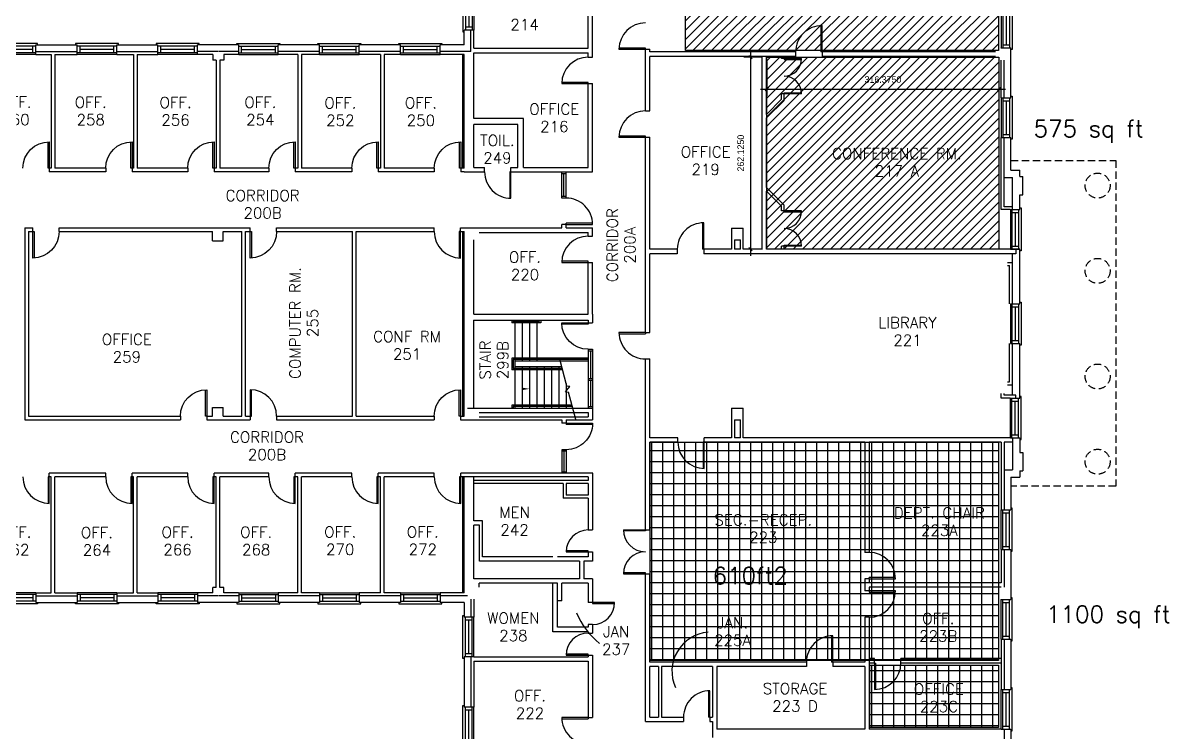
# Model space of a CAD drawing. Extents: x 481 to 2868, y 95 to 2621.
# Drawn here: x 1288 to 2850, y 801 to 1768 of the extents above; entities that cross this region are included whole.
import ezdxf
from ezdxf.enums import TextEntityAlignment as Align

# ---------------------------------------------------------------- set-up
doc = ezdxf.new("R2010")
doc.units = 0
doc.header["$LTSCALE"] = 40
doc.header["$MEASUREMENT"] = 0
doc.linetypes.add('HIDDEN', pattern=[0.375, 0.25, -0.125])
doc.layers.get('0').update_dxf_attribs({"linetype": 'CONTINUOUS'})
doc.layers.get('DEFPOINTS').update_dxf_attribs({"linetype": 'CONTINUOUS'})
for name, color, linetype in [('A-AREA-IDEN', 3, 'CONTINUOUS'), ('A-CONC', 2, 'HIDDEN'), ('A-DOOR', 7, 'CONTINUOUS'), ('A-FLOR-STRS', 7, 'CONTINUOUS'), ('A-GLAZ', 2, 'CONTINUOUS'), ('A-STRS-RAIL', 7, 'CONTINUOUS'), ('A-WALL', 2, 'CONTINUOUS'), ('SPACE', 7, 'CONTINUOUS')]:
    doc.layers.add(name, color=color, linetype=linetype)
doc.styles.add('SIMPLEX', font='simplex', dxfattribs={"height": 23})
doc.dimstyles.get("Standard").update_dxf_attribs({"dimtxt": 0.18, "dimasz": 0.18, "dimexe": 0.18, "dimexo": 0.0625, "dimgap": 0.09, "dimtad": 0, "dimtih": 1, "dimtoh": 1, "dimdec": 4, "dimzin": 0, "dimtxsty": 'STANDARD', "dimcen": 0.09, "dimazin": 3, "dimtfac": 1, "dimtdec": 4, "dimtofl": 0, "dimtmove": 0, "dimatfit": 3, "dimtolj": 1, "dimtzin": 0})

# ---------------------------------------------------------------- blocks, each defined once
blk = doc.blocks.new('Q')
at = {"layer": 'A-STRS-RAIL', "style": 'SIMPLEX'}
for tag, p in [('ROOM', (2, 4)), ('NUMBER', (2, -15.1))]:
    blk.add_attdef(tag, text='', height=12, dxfattribs=at).set_placement(p, align=Align.CENTER)
blk = doc.blocks.new('WDO')
at = {"layer": 'A-GLAZ'}
for p, q in [((2681.4, 408.1), (2681.4, 462.1)), ((2683.6, 408.1), (2683.6, 462.1)), ((2683.6, 458.1), (2692.6, 458.1)), ((2688.1, 412.1), (2688.1, 458.1)), ((2692.6, 408.1), (2692.6, 462.1)), ((2696.3, 464.4), (2694.4, 464.4)), ((2696.3, 405.8), (2696.3, 464.4)), ((2683.6, 412.1), (2692.6, 412.1)), ((2694.4, 405.8), (2696.3, 405.8))]:
    blk.add_line(p, q, dxfattribs=at)
at = {"layer": 'A-WALL'}
for p, q in [((2681.4, 462.1), (2694.4, 462.1)), ((2681.4, 408.1), (2694.4, 408.1))]:
    blk.add_line(p, q, dxfattribs=at)
blk = doc.blocks.new('AD03A', base_point=(6.133, 5.024))
for p, q in [((6.133, 6.024), (6.133, 5.024)), ((6.182, 5.024), (6.182, 6.022)), ((6.133, 5.024), (6.182, 5.024))]:
    blk.add_line(p, q)
blk.add_arc((6.133, 5.024), 1, 0, 90)
blk = doc.blocks.new('AD05A', base_point=(203.035, 424.492))
for p, q in [((203.035, 424.492), (203.084, 424.492)), ((203.035, 424.492), (203.035, 423.492)), ((203.084, 423.493), (203.084, 424.492))]:
    blk.add_line(p, q)
blk.add_arc((203.035, 424.492), 1, 270, 0)
blk = doc.blocks.new('AD04A', base_point=(489.664, 570.31))
for p, q in [((488.664, 571.31), (488.664, 570.31)), ((488.713, 570.31), (488.713, 571.309)), ((490.616, 570.31), (490.616, 571.309)), ((490.664, 571.31), (490.664, 570.31)), ((488.664, 570.31), (488.713, 570.31)), ((490.664, 570.31), (490.616, 570.31))]:
    blk.add_line(p, q)
for centre, start, end in [((488.664, 570.31), 0, 90), ((490.664, 570.31), 90, 180)]:
    blk.add_arc(centre, 1, start, end)
blk = doc.blocks.new('AD081', base_point=(976.415, 314.205))
for p, q in [((976.353, 314.849), (976.314, 314.205)), ((976.353, 314.849), (976.477, 313.561)), ((975.415, 314.205), (976.314, 314.205)), ((976.477, 313.561), (976.516, 314.205)), ((976.516, 314.205), (977.415, 314.205))]:
    blk.add_line(p, q)
blk = doc.blocks.new('*D19')
at = {"color": 0, "linetype": 'BYBLOCK'}
for p, q in [((2302.1, 1715.6), (2302.1, 1668.7)), ((2618.4, 1714.4), (2618.4, 1668.7)), ((2293.1, 1677.7), (2627.4, 1677.7)), ((2299.8, 1675.4), (2304.3, 1679.9)), ((2616.2, 1675.4), (2620.7, 1679.9))]:
    blk.add_line(p, q, dxfattribs=at)
at = {"layer": 'DEFPOINTS', "color": 0, "linetype": 'BYBLOCK'}
for p in [(2302.1, 1721.6), (2618.4, 1720.4), (2618.4, 1677.7)]:
    blk.add_point(p, dxfattribs=at)
at = {"color": 0, "linetype": 'BYBLOCK', "insert": (2460.3, 1690.8), "char_height": 9, "attachment_point": 5}
blk.add_mtext('\\A1;316.3750', dxfattribs=at)
blk = doc.blocks.new('*D20')
at = {"color": 0, "linetype": 'BYBLOCK'}
for p, q in [((2296.1, 1721.6), (2270.5, 1721.6)), ((2281.8, 1719.3), (2277.3, 1723.8)), ((2279.5, 1730.6), (2279.5, 1450.5)), ((2296.1, 1459.5), (2270.5, 1459.5)), ((2281.8, 1457.2), (2277.3, 1461.7))]:
    blk.add_line(p, q, dxfattribs=at)
at = {"layer": 'DEFPOINTS', "color": 0, "linetype": 'BYBLOCK'}
for p in [(2302.1, 1721.6), (2279.5, 1459.5), (2302.1, 1459.5)]:
    blk.add_point(p, dxfattribs=at)
at = {"color": 0, "linetype": 'BYBLOCK', "insert": (2266.4, 1590.5), "char_height": 9, "attachment_point": 5, "rotation": 90}
blk.add_mtext('\\A1;262.1250', dxfattribs=at)

msp = doc.modelspace()

# ---------------------------------------------------------------- hatches: boundary and pattern name
at = {"layer": 'SPACE'}
h = msp.add_hatch(dxfattribs=at)
h.set_pattern_fill('ANSI31', color=256, scale=72, style=0)
h.paths.add_polyline_path([(2403.50514, 2206.45313), (2192.38682, 2206.45313), (2192.38682, 2051.34918), (2403.50514, 2051.34918)])
h.paths.add_polyline_path([(2619.28049, 2204.90209), (2412.81918, 2204.90209), (2412.81918, 1975.34825), (2619.28049, 1975.34825)])
h.paths.add_polyline_path([(2617.72815, 1966.04201), (2190.83448, 1966.04201), (2190.83448, 1730.28401), (2617.72815, 1730.28401)])
h = msp.add_hatch(dxfattribs=at)
h.set_pattern_fill('ANSI31', color=256, scale=72, style=0)
h.paths.add_polyline_path([(2302.05892, 1721.57), (2618.44141, 1721.57), (2618.44141, 1459.45138), (2302.05892, 1459.45138)])
h = msp.add_hatch(dxfattribs=at)
h.set_pattern_fill('NET', color=256, scale=120, style=0)
h.paths.add_polyline_path([(2617.72815, 1196.42723), (2142.71192, 1196.42723), (2142.71192, 898.62766), (2617.72815, 898.62766)])
h.paths.add_polyline_path([(2617.72815, 892.4235), (2442.31366, 892.4235), (2442.31366, 807.11633), (2617.72815, 807.11633)])

# ---------------------------------------------------------------- linework, layer by layer
at = {"layer": 'A-AREA-IDEN'}
for centre, radius, start, end in [((2140.10908, 1005.0794), 106.1685, 202.97623871, 231.51689732), ((2226.13159, 883.81134), 53.56777, 94.70771113, 204.11249898)]:
    msp.add_arc(centre, radius, start, end, dxfattribs=at)
at = {"layer": 'A-CONC', "linetype": 'HIDDEN'}
for p, q in [((2634.39123, 1580.54654), (2777.89123, 1580.54654)), ((2777.89123, 1580.54654), (2777.89123, 1136.27358)), ((2777.89123, 1136.27358), (2634.39123, 1136.27358))]:
    msp.add_line(p, q, dxfattribs=at)
for centre in [(2752.89123, 1546.21574), (2752.89123, 1429.96574), (2752.89123, 1285.96574), (2752.89123, 1169.71574)]:
    msp.add_circle(centre, 17, dxfattribs=at)
at = {"layer": 'A-DOOR', "color": 7}
for p, q in [((2022.39123, 1529.32512), (2022.39123, 1564.96574)), ((2028.39123, 1529.32512), (2028.39123, 1564.96574)), ((2022.39123, 1186.10635), (2022.39123, 1153.96574)), ((2028.39123, 1186.10635), (2028.39123, 1153.96574))]:
    msp.add_line(p, q, dxfattribs=at)
at = {"layer": 'A-DOOR'}
for p, q in [((2022.39123, 1562.96574), (2028.39123, 1562.96574)), ((2025.39123, 1531.32512), (2025.39123, 1562.96574)), ((2028.39123, 1531.32512), (2022.39123, 1531.32512)), ((2028.39123, 1529.32512), (2022.39123, 1529.32512)), ((2058.39123, 1323.15014), (2058.39123, 1242.96574)), ((2058.39123, 1323.15014), (2064.39123, 1323.15014)), ((2058.39123, 1321.15014), (2064.39123, 1321.15014)), ((2061.39123, 1321.15014), (2061.39123, 1283.05794)), ((2064.39123, 1323.15014), (2064.39123, 1242.96574)), ((2058.39123, 1283.05794), (2064.39123, 1283.05794)), ((2058.39123, 1281.05794), (2064.39123, 1281.05794)), ((2061.39123, 1281.05794), (2061.39123, 1244.94913)), ((2058.39123, 1244.94913), (2064.39123, 1244.94913)), ((2028.39123, 1186.10635), (2022.39123, 1186.10635)), ((2028.39123, 1184.10635), (2022.39123, 1184.10635)), ((2025.39123, 1184.10635), (2025.39123, 1155.96574)), ((2022.39123, 1155.96574), (2028.39123, 1155.96574))]:
    msp.add_line(p, q, dxfattribs=at)
at = {"layer": 'A-FLOR-STRS'}
for p, q in [((1958.21681, 1362.96574), (1958.21681, 1242.96574)), ((1968.21681, 1362.96574), (1968.21681, 1306.96574)), ((1978.21681, 1362.96574), (1978.21681, 1306.96574)), ((1988.21681, 1362.96574), (1988.21681, 1306.96574)), ((1968.21681, 1298.96574), (1968.21681, 1242.96574)), ((1978.21681, 1298.96574), (1978.21681, 1242.96574)), ((1988.21681, 1298.96574), (1988.21681, 1242.96574)), ((1998.21681, 1298.96574), (1998.21681, 1242.96574)), ((2008.21681, 1298.96574), (2008.21681, 1242.96574)), ((2018.21681, 1298.96574), (2018.21681, 1242.96574)), ((2028.21681, 1276.3836), (2028.21681, 1242.96574))]:
    msp.add_line(p, q, dxfattribs=at)
msp.add_solid([(1969.2809, 1270.58965), (1969.2809, 1267.58965), (1978.2809, 1269.08965)], dxfattribs=at)
at = {"layer": 'A-STRS-RAIL'}
for p, q in [((1954.21681, 1362.96574), (1954.21681, 1359.09649)), ((1956.21681, 1362.96574), (1956.21681, 1361.09649)), ((1991.72423, 1361.09649), (1956.21681, 1361.09649)), ((1991.72423, 1362.96574), (1991.72423, 1361.09649)), ((1993.72423, 1362.96574), (1993.72423, 1359.09649)), ((1993.72423, 1359.09649), (1954.21681, 1359.09649)), ((2058.39123, 1310.96574), (1954.21681, 1310.96574)), ((1954.21681, 1310.96574), (1954.21681, 1294.96574)), ((2058.39123, 1308.96574), (1956.21681, 1308.96574)), ((1956.21681, 1308.96574), (1956.21681, 1296.96574)), ((2022.70948, 1296.96574), (1956.21681, 1296.96574)), ((2058.39123, 1306.96574), (1958.21681, 1306.96574)), ((2022.17432, 1298.96574), (1958.21681, 1298.96574)), ((2023.24463, 1294.96574), (1954.21681, 1294.96574)), ((2036.12338, 1246.83498), (1954.21681, 1246.83498)), ((1954.21681, 1246.83498), (1954.21681, 1242.96574)), ((2036.65853, 1244.83498), (1956.21681, 1244.83498)), ((1956.21681, 1244.83498), (1956.21681, 1242.96574))]:
    msp.add_line(p, q, dxfattribs=at)
at = {"layer": 'A-WALL'}
for p, q in [((2058.39123, 1733.46574), (2058.39123, 1802.57458)), ((2064.39123, 1721.27306), (2064.39123, 1802.57458)), ((1889.39123, 1737.96574), (1889.39123, 1758.38574)), ((1898.39123, 1728.96574), (1898.39123, 1758.38574)), ((1902.39123, 1733.46574), (1902.39123, 1758.38574)), ((1305.39123, 1737.96574), (1361.64123, 1737.96574)), ((1415.64123, 1737.96574), (1471.89123, 1737.96574)), ((1581.89123, 1737.96574), (1525.64123, 1737.96574)), ((1692.14123, 1737.96574), (1635.89123, 1737.96574)), ((1802.39123, 1737.96574), (1746.14123, 1737.96574)), ((1889.39123, 1737.96574), (1856.39123, 1737.96574)), ((1305.39123, 1728.96574), (1361.64123, 1728.96574)), ((1305.39123, 1724.96574), (1326.12543, 1724.96574)), ((1326.12543, 1724.96574), (1326.12543, 1569.96574)), ((1331.12543, 1724.96574), (1331.12543, 1569.96574)), ((1331.12543, 1724.96574), (1361.64123, 1724.96574)), ((1415.64123, 1728.96574), (1471.89123, 1728.96574)), ((1415.71704, 1724.96574), (1438.62543, 1724.96574)), ((1438.62543, 1724.96574), (1438.62543, 1569.96574)), ((1443.62543, 1724.96574), (1443.62543, 1569.96574)), ((1443.62543, 1724.96574), (1471.89123, 1724.96574)), ((1553.39123, 1728.96574), (1525.64123, 1728.96574)), ((1546.56203, 1724.96574), (1525.64123, 1724.96574)), ((1546.56203, 1724.96574), (1546.56203, 1717.32305)), ((1581.89123, 1728.96574), (1554.39123, 1728.96574)), ((1581.89123, 1724.96574), (1561.68252, 1724.96574)), ((1561.68252, 1724.96574), (1561.68252, 1717.32305)), ((1692.14123, 1728.96574), (1635.89123, 1728.96574)), ((1662.64123, 1724.96574), (1635.89123, 1724.96574)), ((1662.64123, 1724.96574), (1662.64123, 1569.96574)), ((1667.64123, 1724.96574), (1667.64123, 1569.96574)), ((1692.14123, 1724.96574), (1667.64123, 1724.96574)), ((1802.39123, 1728.96574), (1746.14123, 1728.96574)), ((1775.39123, 1724.96574), (1746.71072, 1724.96574)), ((1775.39123, 1724.96574), (1775.39123, 1569.96574)), ((1780.39123, 1724.96574), (1780.39123, 1569.96574)), ((1802.39123, 1724.96574), (1780.39123, 1724.96574)), ((1898.39123, 1728.96574), (1856.39123, 1728.96574)), ((1889.39123, 1724.96574), (1856.39123, 1724.96574)), ((1887.39123, 1569.96574), (1887.39123, 1724.96574)), ((1889.39123, 1569.96574), (1889.39123, 1724.96574)), ((1902.39123, 1733.46574), (2058.39123, 1733.46574)), ((1902.39123, 1727.46574), (2058.39123, 1727.46574)), ((1902.39123, 1637.6948), (1902.39123, 1727.46574)), ((2058.39123, 1721.27306), (2058.39123, 1727.46574)), ((2058.39123, 1721.27306), (2064.39123, 1721.27306)), ((2136.39123, 1648.07518), (2136.39123, 1732.07518)), ((2136.39123, 1732.07518), (2142.39123, 1732.07518)), ((2142.39123, 1728.46574), (2142.39123, 1732.07518)), ((2341.22269, 1728.46574), (2142.39123, 1728.46574)), ((2142.39123, 1648.07518), (2142.39123, 1722.46574)), ((2341.22269, 1722.46574), (2142.39123, 1722.46574)), ((2295.39123, 1459.46574), (2295.39123, 1722.46574)), ((2301.39123, 1643.41549), (2301.39123, 1722.46574)), ((2321.89123, 1722.46574), (2301.39123, 1722.46574)), ((2321.89123, 1719.38233), (2321.89123, 1722.46574)), ((2325.39123, 1719.38233), (2321.89123, 1719.38233)), ((2341.22269, 1722.46574), (2325.39123, 1722.46574)), ((2325.39123, 1719.38233), (2325.39123, 1722.46574)), ((2341.22269, 1728.46574), (2341.22269, 1722.46574)), ((2613.89123, 1728.46574), (2377.22269, 1728.46574)), ((2377.22269, 1728.46574), (2377.22269, 1722.46574)), ((2613.89123, 1722.46574), (2377.22269, 1722.46574)), ((2621.39123, 1733.46574), (2621.39123, 1734.21574)), ((2625.39123, 1733.46574), (2625.39123, 1734.21574)), ((2634.39123, 1665.71574), (2634.39123, 1734.21574)), ((1551.37543, 1717.32305), (1546.56203, 1717.32305)), ((1551.37543, 1717.32305), (1551.37543, 1569.96574)), ((1556.37543, 1717.32305), (1556.37543, 1569.96574)), ((1561.68252, 1717.32305), (1556.37543, 1717.32305)), ((2621.39123, 1665.71574), (2621.39123, 1717.46574)), ((2625.39123, 1665.71574), (2625.39123, 1717.46574)), ((2058.39123, 1570.96574), (2058.39123, 1685.27306)), ((2058.39123, 1685.27306), (2064.39123, 1685.27306)), ((2064.39123, 1564.96574), (2064.39123, 1685.27306)), ((2321.89123, 1663.91549), (2301.39123, 1643.41549)), ((2325.39123, 1662.46574), (2301.39123, 1638.46574)), ((2325.39123, 1671.38233), (2321.89123, 1671.38233)), ((2321.89123, 1663.91549), (2321.89123, 1671.38233)), ((2325.39123, 1662.46574), (2325.39123, 1671.38233)), ((2136.39123, 1648.07518), (2142.39123, 1648.07518)), ((1970.39123, 1637.6948), (1902.39123, 1637.6948)), ((1962.39123, 1629.6948), (1902.39123, 1629.6948)), ((1902.39123, 1570.96574), (1902.39123, 1629.6948)), ((1962.39123, 1570.96574), (1962.39123, 1629.6948)), ((1970.39123, 1570.96574), (1970.39123, 1637.6948)), ((2301.39123, 1543.46574), (2301.39123, 1638.46574)), ((2136.39123, 1345.84074), (2136.39123, 1612.07518)), ((2136.39123, 1612.07518), (2142.39123, 1612.07518)), ((2142.39123, 1459.46574), (2142.39123, 1612.07518)), ((2621.39123, 1513.46574), (2621.39123, 1611.71574)), ((2625.39123, 1517.46574), (2625.39123, 1611.71574)), ((2634.39123, 1567.21574), (2634.39123, 1611.71574)), ((1326.12543, 1569.96574), (1323.78136, 1569.96574)), ((1323.78136, 1569.96574), (1323.78136, 1564.96574)), ((1400.5878, 1564.96574), (1323.78136, 1564.96574)), ((1400.5878, 1569.96574), (1331.12543, 1569.96574)), ((1400.5878, 1569.96574), (1400.5878, 1564.96574)), ((1438.62543, 1569.96574), (1436.5878, 1569.96574)), ((1436.5878, 1569.96574), (1436.5878, 1564.96574)), ((1512.40689, 1564.96574), (1436.5878, 1564.96574)), ((1512.40689, 1569.96574), (1443.62543, 1569.96574)), ((1512.40689, 1569.96574), (1512.40689, 1564.96574)), ((1551.37543, 1569.96574), (1548.40689, 1569.96574)), ((1548.40689, 1569.96574), (1548.40689, 1564.96574)), ((1622.99176, 1564.96574), (1548.40689, 1564.96574)), ((1622.99176, 1569.96574), (1556.37543, 1569.96574)), ((1622.99176, 1569.96574), (1622.99176, 1564.96574)), ((1662.64123, 1569.96574), (1658.99176, 1569.96574)), ((1658.99176, 1569.96574), (1658.99176, 1564.96574)), ((1736.16847, 1564.96574), (1658.99176, 1564.96574)), ((1736.16847, 1569.96574), (1667.64123, 1569.96574)), ((1736.16847, 1569.96574), (1736.16847, 1564.96574)), ((1775.39123, 1569.96574), (1772.16847, 1569.96574)), ((1772.16847, 1569.96574), (1772.16847, 1564.96574)), ((1848.60465, 1564.96574), (1772.16847, 1564.96574)), ((1848.60465, 1569.96574), (1780.39123, 1569.96574)), ((1848.60465, 1569.96574), (1848.60465, 1564.96574)), ((1889.39123, 1569.96574), (1884.60465, 1569.96574)), ((1884.60465, 1569.96574), (1884.60465, 1564.96574)), ((1889.39123, 1564.96574), (1884.60465, 1564.96574)), ((1889.39123, 1564.96574), (1917.13554, 1564.96574)), ((1902.39123, 1570.96574), (1917.13554, 1570.96574)), ((1917.13554, 1564.96574), (1917.13554, 1570.96574)), ((1953.13554, 1564.96574), (1953.13554, 1570.96574)), ((1953.13554, 1570.96574), (1962.39123, 1570.96574)), ((1953.13554, 1564.96574), (2064.39123, 1564.96574)), ((1970.39123, 1570.96574), (2058.39123, 1570.96574)), ((2634.39123, 1567.21574), (2646.89123, 1567.21574)), ((2646.89123, 1558.71574), (2646.89123, 1567.21574)), ((2625.39123, 1557.21574), (2636.89123, 1557.21574)), ((2636.89123, 1513.46574), (2636.89123, 1557.21574)), ((2646.89123, 1558.71574), (2650.89123, 1558.71574)), ((2650.89123, 1533.71574), (2650.89123, 1558.71574)), ((2325.39123, 1519.46574), (2301.39123, 1543.46574)), ((2321.89123, 1518.01599), (2301.39123, 1538.51599)), ((2301.39123, 1459.46574), (2301.39123, 1538.51599)), ((2646.89123, 1513.46574), (2646.89123, 1533.71574)), ((2646.89123, 1533.71574), (2650.89123, 1533.71574)), ((2321.89123, 1511.6637), (2321.89123, 1518.01599)), ((2325.39123, 1511.6637), (2325.39123, 1519.46574)), ((2636.89123, 1517.46574), (2625.39123, 1517.46574)), ((2325.39123, 1511.6637), (2321.89123, 1511.6637)), ((2633.89123, 1513.46574), (2621.39123, 1513.46574)), ((1290.39123, 1488.46574), (1290.39123, 1226.96574)), ((1290.39123, 1488.46574), (1301.19539, 1488.46574)), ((1301.19539, 1483.46574), (1301.19539, 1488.46574)), ((1337.19539, 1488.46574), (1597.52829, 1488.46574)), ((1337.19539, 1483.46574), (1337.19539, 1488.46574)), ((1597.52829, 1483.46574), (1597.52829, 1488.46574)), ((1633.52829, 1488.46574), (1848.48123, 1488.46574)), ((1633.52829, 1483.46574), (1633.52829, 1488.46574)), ((1848.48123, 1483.46574), (1848.48123, 1488.46574)), ((1884.48123, 1488.46574), (2022.39123, 1488.46574)), ((1884.48123, 1483.46574), (1884.48123, 1488.46574)), ((2028.39123, 1493.32512), (2022.39123, 1493.32512)), ((2022.39123, 1488.46574), (2022.39123, 1493.32512)), ((2028.39123, 1488.46574), (2028.39123, 1493.32512)), ((2028.39123, 1488.46574), (2064.39123, 1488.46574)), ((2064.39123, 1477.32838), (2064.39123, 1488.46574)), ((2253.89123, 1488.05166), (2253.89123, 1459.46574)), ((2253.89123, 1488.05166), (2269.89123, 1488.05166)), ((2269.89123, 1459.46574), (2269.89123, 1488.05166)), ((1295.39123, 1483.46574), (1295.39123, 1231.96574)), ((1295.39123, 1483.46574), (1301.19539, 1483.46574)), ((1337.19539, 1483.46574), (1546.15295, 1483.46574)), ((1546.15295, 1471.02467), (1546.15295, 1483.46574)), ((1546.15295, 1471.02467), (1560.71658, 1471.02467)), ((1560.71658, 1471.02467), (1560.71658, 1483.46574)), ((1560.71658, 1483.46574), (1586.14123, 1483.46574)), ((1586.14123, 1231.96574), (1586.14123, 1483.46574)), ((1591.14123, 1231.96574), (1591.14123, 1483.46574)), ((1591.14123, 1483.46574), (1597.52829, 1483.46574)), ((1633.52829, 1483.46574), (1737.14123, 1483.46574)), ((1737.14123, 1231.96574), (1737.14123, 1483.46574)), ((1742.14123, 1231.96574), (1742.14123, 1483.46574)), ((1742.14123, 1483.46574), (1848.48123, 1483.46574)), ((1884.48123, 1483.46574), (1889.39123, 1483.46574)), ((1887.39123, 1231.96574), (1887.39123, 1483.46574)), ((1889.39123, 1231.96574), (1889.39123, 1483.46574)), ((1902.39123, 1370.96574), (1902.39123, 1472.46574)), ((1909.89123, 1482.46574), (2058.39123, 1482.46574)), ((2058.39123, 1477.32838), (2058.39123, 1482.46574)), ((2058.39123, 1477.32838), (2064.39123, 1477.32838)), ((2257.89123, 1472.46574), (2257.89123, 1459.46574)), ((2257.89123, 1472.46574), (2265.89123, 1472.46574)), ((2265.89123, 1459.46574), (2265.89123, 1472.46574)), ((2179.89569, 1459.46574), (2142.39123, 1459.46574)), ((2142.39123, 1345.84074), (2142.39123, 1453.21574)), ((2179.89569, 1453.21574), (2142.39123, 1453.21574)), ((2179.89569, 1459.46574), (2179.89569, 1453.21574)), ((2253.89123, 1459.46574), (2215.89569, 1459.46574)), ((2215.89569, 1459.46574), (2215.89569, 1453.21574)), ((2641.29647, 1453.21574), (2215.89569, 1453.21574)), ((2265.89123, 1459.46574), (2257.89123, 1459.46574)), ((2295.39123, 1459.46574), (2269.89123, 1459.46574)), ((2321.89123, 1459.46574), (2301.39123, 1459.46574)), ((2325.39123, 1463.6637), (2321.89123, 1463.6637)), ((2321.89123, 1459.46574), (2321.89123, 1463.6637)), ((2325.39123, 1459.46574), (2325.39123, 1463.6637)), ((2646.89123, 1459.46574), (2325.39123, 1459.46574)), ((2636.89123, 1384.96574), (2636.89123, 1453.21574)), ((2641.29647, 1459.46574), (2641.29647, 1453.21574)), ((2646.89123, 1384.96574), (2646.89123, 1459.46574)), ((2058.39123, 1370.96574), (2058.39123, 1441.32838)), ((2058.39123, 1441.32838), (2064.39123, 1441.32838)), ((2064.39123, 1370.96574), (2064.39123, 1441.32838)), ((2630.14123, 1441.21574), (2636.89123, 1441.21574)), ((2630.14123, 1437.21574), (2632.89123, 1437.21574)), ((2632.89123, 1384.96574), (2632.89123, 1437.21574)), ((1901.89123, 1362.96574), (2058.39123, 1362.96574)), ((1902.39123, 1370.96574), (2058.39123, 1370.96574)), ((1902.39123, 1242.96574), (1902.39123, 1362.96574)), ((2058.39123, 1362.96574), (2058.39123, 1359.15014)), ((2064.39123, 1370.96574), (2064.39123, 1359.15014)), ((2058.39123, 1359.15014), (2064.39123, 1359.15014)), ((2136.39123, 1345.84074), (2142.39123, 1345.84074)), ((2632.89123, 1278.71574), (2632.89123, 1330.96574)), ((2636.89123, 1260.46574), (2636.89123, 1330.96574)), ((2646.89123, 1256.46574), (2646.89123, 1330.96574)), ((2136.39123, 1076.92768), (2136.39123, 1309.84074)), ((2136.39123, 1309.84074), (2142.39123, 1309.84074)), ((2142.39123, 1202.46574), (2142.39123, 1309.84074)), ((2630.14123, 1278.71574), (2632.89123, 1278.71574)), ((2630.14123, 1274.71574), (2636.89123, 1274.71574)), ((2621.39123, 1256.46574), (2621.39123, 1262.71574)), ((2633.89123, 1256.46574), (2621.39123, 1256.46574)), ((2625.39123, 1260.46574), (2625.39123, 1262.71574)), ((2641.29647, 1260.46574), (2625.39123, 1260.46574)), ((2641.29647, 1256.46574), (2641.29647, 1260.46574)), ((1546.15295, 1243.81438), (1560.71658, 1243.81438)), ((1546.15295, 1231.96574), (1546.15295, 1243.81438)), ((1560.71658, 1231.96574), (1560.71658, 1243.81438)), ((1893.89123, 1242.96574), (2064.39123, 1242.96574)), ((1909.89123, 1236.96574), (2058.39123, 1236.96574)), ((2058.39123, 1236.96574), (2058.39123, 1230.96574)), ((2064.39123, 1242.96574), (2064.39123, 1226.96574)), ((2253.89123, 1242.55166), (2253.89123, 1202.46574)), ((2253.89123, 1242.55166), (2269.89123, 1242.55166)), ((2269.89123, 1202.46574), (2269.89123, 1242.55166)), ((1290.39123, 1226.96574), (1502.53324, 1226.96574)), ((1295.39123, 1231.96574), (1502.53324, 1231.96574)), ((1502.53324, 1231.96574), (1502.53324, 1226.96574)), ((1538.53324, 1231.96574), (1546.15295, 1231.96574)), ((1538.53324, 1231.96574), (1538.53324, 1226.96574)), ((1538.53324, 1226.96574), (1597.52829, 1226.96574)), ((1560.71658, 1231.96574), (1586.14123, 1231.96574)), ((1591.14123, 1231.96574), (1597.52829, 1231.96574)), ((1597.52829, 1231.96574), (1597.52829, 1226.96574)), ((1633.52829, 1231.96574), (1737.14123, 1231.96574)), ((1633.52829, 1231.96574), (1633.52829, 1226.96574)), ((1633.52829, 1226.96574), (1848.48123, 1226.96574)), ((1742.14123, 1231.96574), (1848.48123, 1231.96574)), ((1848.48123, 1231.96574), (1848.48123, 1226.96574)), ((1884.48123, 1231.96574), (1889.39123, 1231.96574)), ((1884.48123, 1231.96574), (1884.48123, 1226.96574)), ((1884.48123, 1226.96574), (2022.39123, 1226.96574)), ((1909.89123, 1230.96574), (2058.39123, 1230.96574)), ((2022.39123, 1226.96574), (2022.39123, 1222.10635)), ((2028.39123, 1222.10635), (2022.39123, 1222.10635)), ((2028.39123, 1226.96574), (2064.39123, 1226.96574)), ((2028.39123, 1226.96574), (2028.39123, 1222.10635)), ((2257.89123, 1226.96574), (2257.89123, 1202.46574)), ((2257.89123, 1226.96574), (2265.89123, 1226.96574)), ((2265.89123, 1202.46574), (2265.89123, 1226.96574)), ((2180.72954, 1202.46574), (2142.39123, 1202.46574)), ((2142.39123, 1076.92768), (2142.39123, 1196.46574)), ((2180.72954, 1196.46574), (2142.39123, 1196.46574)), ((2180.72954, 1196.46574), (2180.72954, 1202.46574)), ((2253.89123, 1202.46574), (2216.72954, 1202.46574)), ((2216.72954, 1196.46574), (2216.72954, 1202.46574)), ((2435.39123, 1196.46574), (2216.72954, 1196.46574)), ((2265.89123, 1202.46574), (2257.89123, 1202.46574)), ((2633.89123, 1202.46574), (2269.89123, 1202.46574)), ((2435.39123, 1196.46574), (2435.39123, 1046.0488)), ((2441.39123, 1196.46574), (2441.39123, 1046.0488)), ((2621.39123, 1196.46574), (2441.39123, 1196.46574)), ((2621.39123, 1196.46574), (2621.39123, 1104.21574)), ((2625.39123, 1196.46574), (2625.39123, 1104.21574)), ((2636.89123, 1196.46574), (2625.39123, 1196.46574)), ((2636.89123, 1202.46574), (2636.89123, 1158.71574)), ((2646.89123, 1202.46574), (2646.89123, 1182.21574)), ((2646.89123, 1182.21574), (2650.89123, 1182.21574)), ((2650.89123, 1182.21574), (2650.89123, 1157.21574)), ((2625.39123, 1158.71574), (2636.89123, 1158.71574)), ((2646.89123, 1157.21574), (2646.89123, 1148.71574)), ((2646.89123, 1157.21574), (2650.89123, 1157.21574)), ((1400.5878, 1153.96574), (1323.78136, 1153.96574)), ((1323.78136, 1148.96574), (1323.78136, 1153.96574)), ((1326.12543, 1148.96574), (1323.78136, 1148.96574)), ((1326.12543, 990.96574), (1326.12543, 1148.96574)), ((1400.5878, 1148.96574), (1331.12543, 1148.96574)), ((1331.12543, 990.96574), (1331.12543, 1148.96574)), ((1400.5878, 1148.96574), (1400.5878, 1153.96574)), ((1512.40689, 1153.96574), (1436.5878, 1153.96574)), ((1436.5878, 1148.96574), (1436.5878, 1153.96574)), ((1438.62543, 1148.96574), (1436.5878, 1148.96574)), ((1438.62543, 990.96574), (1438.62543, 1148.96574)), ((1443.62543, 990.96574), (1443.62543, 1148.96574)), ((1512.40689, 1148.96574), (1443.62543, 1148.96574)), ((1512.40689, 1148.96574), (1512.40689, 1153.96574)), ((1622.99176, 1153.96574), (1548.40689, 1153.96574)), ((1548.40689, 1148.96574), (1548.40689, 1153.96574)), ((1551.37543, 1148.96574), (1548.40689, 1148.96574)), ((1551.37543, 998.10842), (1551.37543, 1148.96574)), ((1556.37543, 998.10842), (1556.37543, 1148.96574)), ((1622.99176, 1148.96574), (1556.37543, 1148.96574)), ((1622.99176, 1148.96574), (1622.99176, 1153.96574)), ((1736.16847, 1153.96574), (1658.99176, 1153.96574)), ((1658.99176, 1148.96574), (1658.99176, 1153.96574)), ((1662.64123, 1148.96574), (1658.99176, 1148.96574)), ((1662.64123, 990.96574), (1662.64123, 1148.96574)), ((1736.16847, 1148.96574), (1667.64123, 1148.96574)), ((1667.64123, 990.96574), (1667.64123, 1148.96574)), ((1736.16847, 1148.96574), (1736.16847, 1153.96574)), ((1848.60465, 1153.96574), (1772.16847, 1153.96574)), ((1772.16847, 1148.96574), (1772.16847, 1153.96574)), ((1775.39123, 1148.96574), (1772.16847, 1148.96574)), ((1775.39123, 990.96574), (1775.39123, 1148.96574)), ((1780.39123, 990.96574), (1780.39123, 1148.96574)), ((1848.60465, 1148.96574), (1780.39123, 1148.96574)), ((1848.60465, 1148.96574), (1848.60465, 1153.96574)), ((2064.52509, 1153.96574), (1884.60465, 1153.96574)), ((1884.60465, 1148.96574), (1884.60465, 1153.96574)), ((2058.39123, 1148.96574), (1884.60465, 1148.96574)), ((1887.39123, 990.96574), (1887.39123, 1148.96574)), ((1889.39123, 990.96574), (1889.39123, 1148.96574)), ((1902.39123, 1089.01659), (1902.39123, 1148.96574)), ((2058.39123, 1143.96574), (1902.39123, 1143.96574)), ((2058.39123, 1148.96574), (2058.39123, 1143.96574)), ((2064.39123, 1153.96574), (2064.39123, 1076.63147)), ((2634.39123, 1148.71574), (2646.89123, 1148.71574)), ((2634.39123, 1148.71574), (2634.39123, 1104.21574)), ((2024.39123, 1139.96574), (1902.39123, 1139.96574)), ((2024.39123, 1139.96574), (2024.39123, 1119.96574)), ((2028.39123, 1139.96574), (2028.39123, 1123.96574)), ((2058.39123, 1139.96574), (2028.39123, 1139.96574)), ((2058.39123, 1139.96574), (2058.39123, 1123.96574)), ((2058.39123, 1119.96574), (2024.39123, 1119.96574)), ((2058.39123, 1123.96574), (2028.39123, 1123.96574)), ((2058.39123, 1119.96574), (2058.39123, 1076.63147)), ((1914.39123, 1089.01659), (1902.39123, 1089.01659)), ((1902.39123, 1009.96574), (1902.39123, 1083.01659)), ((1910.39123, 1083.01659), (1902.39123, 1083.01659)), ((1910.39123, 1033.96574), (1910.39123, 1083.01659)), ((1914.39123, 1039.96574), (1914.39123, 1089.01659)), ((2058.39123, 1076.63147), (2064.39123, 1076.63147)), ((2136.39123, 1076.92768), (2142.39123, 1076.92768)), ((2621.39123, 1050.21574), (2621.39123, 1004.46574)), ((2625.39123, 1050.21574), (2625.39123, 998.46574)), ((2634.39123, 1050.21574), (2634.39123, 981.71574)), ((2046.39123, 1033.96574), (1910.39123, 1033.96574)), ((2010.39123, 1039.96574), (1914.39123, 1039.96574)), ((2058.39123, 1039.96574), (2016.39123, 1039.96574)), ((2046.39123, 1033.96574), (2046.39123, 1009.96574)), ((2052.39123, 1033.96574), (2052.39123, 1009.96574)), ((2064.39123, 1033.96574), (2052.39123, 1033.96574)), ((2058.39123, 1046.63147), (2058.39123, 1039.96574)), ((2058.39123, 1046.63147), (2064.39123, 1046.63147)), ((2064.39123, 1046.63147), (2064.39123, 1033.96574)), ((2441.39123, 1046.0488), (2435.39123, 1046.0488)), ((2136.39123, 815.46574), (2136.39123, 1016.92768)), ((2136.39123, 1016.92768), (2142.39123, 1016.92768)), ((2142.39123, 896.46574), (2142.39123, 1016.92768)), ((2046.39123, 1009.96574), (1902.39123, 1009.96574)), ((2016.39123, 1003.96574), (1909.89123, 1003.96574)), ((1909.89123, 998.46574), (1909.89123, 1003.96574)), ((2010.39123, 937.96574), (2010.39123, 1003.96574)), ((2016.39123, 943.96574), (2016.39123, 1003.96574)), ((2058.39123, 1003.96574), (2022.39123, 1003.96574)), ((2022.39123, 979.96574), (2022.39123, 1003.96574)), ((2064.39123, 1009.96574), (2052.39123, 1009.96574)), ((2058.39123, 1003.96574), (2058.39123, 977.76126)), ((2064.39123, 1009.96574), (2064.39123, 977.76126)), ((2441.39123, 1010.0488), (2435.39123, 1010.0488)), ((2435.39123, 1010.0488), (2435.39123, 993.60881)), ((2441.39123, 1010.0488), (2441.39123, 1004.46574)), ((2621.39123, 1004.46574), (2441.39123, 1004.46574)), ((1305.39123, 990.96574), (1326.12543, 990.96574)), ((1305.39123, 986.96574), (1361.64123, 986.96574)), ((1331.12543, 990.96574), (1361.64123, 990.96574)), ((1415.64123, 990.96574), (1438.62543, 990.96574)), ((1415.64123, 986.96574), (1471.89123, 986.96574)), ((1443.62543, 990.96574), (1471.89123, 990.96574)), ((1546.56203, 990.96574), (1525.64123, 990.96574)), ((1553.39123, 986.96574), (1525.64123, 986.96574)), ((1551.37543, 998.10842), (1546.56203, 998.10842)), ((1546.56203, 990.96574), (1546.56203, 998.10842)), ((1581.89123, 986.96574), (1554.39123, 986.96574)), ((1561.68252, 998.10842), (1556.37543, 998.10842)), ((1561.68252, 990.96574), (1561.68252, 998.10842)), ((1581.89123, 990.96574), (1561.68252, 990.96574)), ((1662.64123, 990.96574), (1635.89123, 990.96574)), ((1692.14123, 986.96574), (1635.89123, 986.96574)), ((1692.14123, 990.96574), (1667.64123, 990.96574)), ((1775.39123, 990.96574), (1746.14123, 990.96574)), ((1802.39123, 986.96574), (1746.14123, 986.96574)), ((1802.39123, 990.96574), (1780.39123, 990.96574)), ((1889.39123, 990.96574), (1856.39123, 990.96574)), ((1893.89123, 986.96574), (1856.39123, 986.96574)), ((2441.39123, 993.60881), (2435.39123, 993.60881)), ((2621.39123, 998.46574), (2441.39123, 998.46574)), ((2441.39123, 998.46574), (2441.39123, 993.60881)), ((1305.39123, 977.96574), (1361.64123, 977.96574)), ((1415.64123, 977.96574), (1471.89123, 977.96574)), ((1581.89123, 977.96574), (1525.64123, 977.96574)), ((1692.14123, 977.96574), (1635.89123, 977.96574)), ((1802.39123, 977.96574), (1746.14123, 977.96574)), ((1889.39123, 977.96574), (1856.39123, 977.96574)), ((1889.39123, 977.96574), (1889.39123, 957.54574)), ((1898.39123, 982.46574), (1898.39123, 957.54574)), ((1902.39123, 982.46574), (1902.39123, 957.54574)), ((2022.39123, 979.96574), (2016.39123, 979.96574)), ((2064.39123, 977.76126), (2058.39123, 977.76126)), ((2621.39123, 982.46574), (2621.39123, 981.71574)), ((2625.39123, 982.46574), (2625.39123, 981.71574)), ((2435.39123, 957.60881), (2435.39123, 896.46574)), ((2441.39123, 957.60881), (2435.39123, 957.60881)), ((2441.39123, 957.60881), (2441.39123, 805.21574)), ((2058.39123, 937.96574), (2010.39123, 937.96574)), ((2058.39123, 943.96574), (2016.39123, 943.96574)), ((2064.39123, 947.76126), (2058.39123, 947.76126)), ((2058.39123, 947.76126), (2058.39123, 943.96574)), ((2058.39123, 937.96574), (2058.39123, 935.92889)), ((2064.39123, 947.76126), (2064.39123, 935.92889)), ((2058.39123, 935.92889), (2064.39123, 935.92889)), ((2621.39123, 927.71574), (2621.39123, 859.21574)), ((2625.39123, 927.71574), (2625.39123, 859.21574)), ((2634.39123, 927.71574), (2634.39123, 859.21574)), ((1889.39123, 903.54574), (1889.39123, 835.04574)), ((1898.39123, 903.54574), (1898.39123, 835.04574)), ((1902.39123, 903.54574), (2058.39123, 903.54574)), ((1902.39123, 897.54574), (2058.39123, 897.54574)), ((1902.39123, 897.54574), (1902.39123, 835.04574)), ((2058.39123, 905.92889), (2058.39123, 903.54574)), ((2058.39123, 905.92889), (2064.39123, 905.92889)), ((2058.39123, 897.54574), (2058.39123, 821.06302)), ((2064.39123, 905.92889), (2064.39123, 821.06302)), ((2355.98682, 896.46574), (2142.39123, 896.46574)), ((2355.98682, 896.46574), (2355.98682, 890.46574)), ((2435.39123, 896.46574), (2391.98682, 896.46574)), ((2391.98682, 896.46574), (2391.98682, 890.46574)), ((2448.70891, 901.21574), (2441.39123, 901.21574)), ((2448.70891, 895.21574), (2441.39123, 895.21574)), ((2448.70891, 895.21574), (2448.70891, 901.21574)), ((2621.39123, 901.21574), (2484.70891, 901.21574)), ((2484.70891, 895.21574), (2484.70891, 901.21574)), ((2621.39123, 895.21574), (2484.70891, 895.21574)), ((2142.39123, 821.46574), (2142.39123, 890.46574)), ((2154.39123, 890.46574), (2142.39123, 890.46574)), ((2154.39123, 890.46574), (2154.39123, 821.46574)), ((2227.89123, 890.46574), (2158.39123, 890.46574)), ((2158.39123, 890.46574), (2158.39123, 821.46574)), ((2227.89123, 890.46574), (2227.89123, 821.46574)), ((2355.98682, 890.46574), (2233.89123, 890.46574)), ((2233.89123, 890.46574), (2233.89123, 805.21574)), ((2435.39123, 890.46574), (2391.98682, 890.46574)), ((2435.39123, 890.46574), (2435.39123, 805.21574)), ((2058.39123, 821.06302), (2064.39123, 821.06302)), ((2136.39123, 815.46574), (2188.38162, 815.46574)), ((2142.39123, 821.46574), (2154.39123, 821.46574)), ((2158.39123, 821.46574), (2188.38162, 821.46574)), ((2188.38162, 821.46574), (2188.38162, 815.46574)), ((2224.38162, 821.46574), (2227.89123, 821.46574)), ((2224.38162, 821.46574), (2224.38162, 815.46574)), ((2224.38162, 815.46574), (2227.89123, 815.46574)), ((2227.89123, 815.46574), (2227.89123, 793.51493)), ((2435.39123, 805.21574), (2233.89123, 805.21574)), ((2621.39123, 805.21574), (2441.39123, 805.21574)), ((2625.39123, 805.21574), (2625.39123, 753.46574)), ((2634.39123, 805.21574), (2634.39123, 736.71574))]:
    msp.add_line(p, q, dxfattribs=at)
at = {"layer": 'SPACE'}
for points in [[(2190.83448, 1966.04201), (2617.72815, 1966.04201), (2617.72815, 1730.28401), (2190.83448, 1730.28401)], [(2302.05892, 1721.57), (2618.44141, 1721.57), (2618.44141, 1459.45138), (2302.05892, 1459.45138)], [(2142.71192, 1196.42723), (2617.72815, 1196.42723), (2617.72815, 898.62766), (2142.71192, 898.62766)], [(2442.31366, 892.4235), (2617.72815, 892.4235), (2617.72815, 807.11633), (2442.31366, 807.11633)]]:
    msp.add_lwpolyline(points, close=True, dxfattribs=at)

# ---------------------------------------------------------------- block references
at = {"layer": 'A-AREA-IDEN', "xscale": 1.25, "yscale": 1.25, "zscale": 1.25}
for p, values in [((1969.15769, 1776.98242), {'ROOM': 'OFF.', 'NUMBER': '214'}), ((1275.18186, 1647.60907), {'ROOM': 'OFF.', 'NUMBER': '260'}), ((1377.7271, 1647.3224), {'ROOM': 'OFF.', 'NUMBER': '258'}), ((1493.35191, 1647.03574), {'ROOM': 'OFF.', 'NUMBER': '256'}), ((1608.97671, 1647.3224), {'ROOM': 'OFF.', 'NUMBER': '254'}), ((1718.03079, 1646.46241), {'ROOM': 'OFF.', 'NUMBER': '252'}), ((1827.84422, 1646.5177), {'ROOM': 'OFF.', 'NUMBER': '250'}), ((2009.66625, 1638.0332), {'ROOM': 'OFFICE', 'NUMBER': '216'}), ((1932.12819, 1595.30191), {'ROOM': 'TOIL.', 'NUMBER': '249'}), ((2216.10656, 1579.67606), {'ROOM': 'OFFICE', 'NUMBER': '219'}), ((2476.80424, 1577.51193), {'ROOM': 'CONFERENCE RM.', 'NUMBER': '217 A'}), ((1612.07934, 1520.22466), {'ROOM': 'CORRIDOR', 'NUMBER': '200B'}), ((1969.73668, 1436.15609), {'ROOM': 'OFF.', 'NUMBER': '220'}), ((2491.23556, 1346.80474), {'ROOM': 'LIBRARY', 'NUMBER': '221'}), ((1426.95387, 1324.06927), {'ROOM': 'OFFICE', 'NUMBER': '259'}), ((1809.023, 1327.87384), {'ROOM': 'CONF RM', 'NUMBER': '251'}), ((1618.01693, 1190.81126), {'ROOM': 'CORRIDOR', 'NUMBER': '200B'}), ((1955.53927, 1088.13325), {'ROOM': 'MEN', 'NUMBER': '242'}), ((2294.66469, 1077.90167), {'ROOM': 'SEC.-RECEP.', 'NUMBER': '223'}), ((2534.59108, 1087.46077), {'ROOM': 'DEPT. CHAIR', 'NUMBER': '223A'}), ((1274.89519, 1061.11937), {'ROOM': 'OFF.', 'NUMBER': '262'}), ((1386.18077, 1060.54604), {'ROOM': 'OFF.', 'NUMBER': '264'}), ((1496.09487, 1061.11937), {'ROOM': 'OFF.', 'NUMBER': '266'}), ((1603.266, 1061.11937), {'ROOM': 'OFF.', 'NUMBER': '268'}), ((1717.806, 1061.40603), {'ROOM': 'OFF.', 'NUMBER': '270'}), ((1830.40117, 1061.40603), {'ROOM': 'OFF.', 'NUMBER': '272'}), ((1953.89073, 943.99438), {'ROOM': 'WOMEN', 'NUMBER': '238'}), ((2252.68065, 937.55696), {'ROOM': 'JAN.', 'NUMBER': '225A'}), ((2533.14362, 943.39455), {'ROOM': 'OFF.', 'NUMBER': '223B'}), ((2094.16131, 925.45352), {'ROOM': 'JAN', 'NUMBER': '237'}), ((2337.94424, 847.79303), {'ROOM': 'STORAGE', 'NUMBER': '223 D'}), ((2534.0121, 847.21408), {'ROOM': 'OFFICE', 'NUMBER': '223C'}), ((1976.54564, 838.05446), {'ROOM': 'OFF.', 'NUMBER': '222'})]:
    msp.add_blockref('Q', p, dxfattribs=at).add_auto_attribs(values)
at = {"layer": 'A-AREA-IDEN', "xscale": 1.25, "yscale": 1.25, "zscale": 1.25, "rotation": 90}
for p, values in [((2103.83182, 1462.4889), {'ROOM': 'CORRIDOR', 'NUMBER': '200A'}), ((1671.39125, 1356.34549), {'ROOM': 'COMPUTER RM.', 'NUMBER': '255'}), ((1930.53427, 1305.81192), {'ROOM': 'STAIR', 'NUMBER': '299B'})]:
    msp.add_blockref('Q', p, dxfattribs=at).add_auto_attribs(values)
at = {"layer": 'A-DOOR', "zscale": 0.01}
for name, p, xscale, yscale, rotation in [('AD03A', (2136.39123, 1732.07518), 36, 36, 90), ('AD05A', (2377.22269, 1728.46574), 36, 36, 180), ('AD03A', (2058.39123, 1685.27306), 36, 36, 90), ('AD04A', (2325.39123, 1695.38233), 24, 24, 270.0000000000011), ('AD03A', (2136.39123, 1612.07518), 36, 36, 90), ('AD03A', (1953.13554, 1564.96574), 36, 36, 180.0000000000004), ('AD05A', (2028.39123, 1493.32512), 36, 36, 90.00000000000037), ('AD04A', (2325.39123, 1487.6637), 24, 24, 269.9999999999989), ('AD05A', (2215.89569, 1459.46574), 36, 36, 180), ('AD03A', (1301.19539, 1483.46574), -36, 36, 180), ('AD03A', (1597.52829, 1483.46574), -36, 36, 180), ('AD03A', (1884.48123, 1483.46574), 36, 36, 180), ('AD03A', (2058.39123, 1441.32838), 36, 36, 90), ('AD03A', (2058.39123, 1359.15014), -36, 36, 90), ('AD05A', (2136.39123, 1345.84074), 36, 36, 270), ('AD05A', (2028.39123, 1222.10635), -36, 36, 89.99999999999964), ('AD03A', (2216.72954, 1196.46574), 36, 36, 180), ('AD03A', (1323.78136, 1148.96574), 36, 36, 180), ('AD03A', (1436.5878, 1148.96574), 36, 36, 180), ('AD03A', (1548.40689, 1148.96574), 36, 36, 180), ('AD03A', (1658.99176, 1148.96574), 36, 36, 180), ('AD03A', (1772.16847, 1148.96574), 36, 36, 180), ('AD03A', (1884.60465, 1148.96574), 36, 36, 180), ('AD03A', (2058.39123, 1046.63147), 30, 30, 90), ('AD04A', (2136.39123, 1046.92768), 30, 30, 90), ('AD05A', (2441.39123, 1010.0488), 36, 36, 90), ('AD03A', (2441.39123, 993.60881), 36, 36, 270), ('AD03A', (2064.39123, 977.76126), 30, 30, 270), ('AD03A', (2058.39123, 905.92889), 30, 30, 90), ('AD05A', (2391.98682, 896.46574), 36, 36, 180), ('AD05A', (2224.38162, 821.46574), 36, 36, 180), ('AD05A', (2058.39123, 821.06302), 36, 36, 270)]:
    msp.add_blockref(name, p, dxfattribs=dict(at, xscale=xscale, yscale=yscale, rotation=rotation))
at = {"layer": 'A-DOOR', "yscale": 36, "zscale": 0.01}
for name, p, xscale in [('AD03A', (1323.78136, 1569.96574), -36), ('AD03A', (1436.5878, 1569.96574), -36), ('AD03A', (1548.40689, 1569.96574), -36), ('AD03A', (1658.99176, 1569.96574), -36), ('AD03A', (1772.16847, 1569.96574), -36), ('AD03A', (1884.60465, 1569.96574), -36), ('AD03A', (1538.53324, 1231.96574), -36), ('AD03A', (1597.52829, 1231.96574), 36), ('AD03A', (1884.48123, 1231.96574), -36), ('AD05A', (2448.70891, 895.21574), 36)]:
    msp.add_blockref(name, p, dxfattribs=dict(at, xscale=xscale))
at = {"layer": 'A-FLOR-STRS', "xscale": 42.59253095904182, "yscale": 5.975410580585276, "zscale": 42.59253095904182, "rotation": 104.9339852203637}
msp.add_blockref('AD081', (2030.52628, 1268.61272), dxfattribs=at)
at = {"layer": 'A-GLAZ'}
for p, rotation in [((4583.78246, 2220.47648), 180), ((1713.48197, -956.42549), 90.00000000000163), ((1823.73197, -956.42549), 90.00000000000163), ((1933.98197, -956.42549), 90.00000000000163), ((1173.80049, 3672.35697), 270.0000000000016), ((1284.05049, 3672.35697), 270.0000000000016), ((1394.30049, 3672.35697), 270.0000000000016)]:
    msp.add_blockref('WDO', p, dxfattribs=dict(at, rotation=rotation))
at = {"layer": 'A-GLAZ', "xscale": -1}
for p, rotation in [((-60, 2196.30648), 180), ((1173.80049, -956.42549), 269.9999999999984), ((1284.05049, -956.42549), 269.9999999999984), ((1394.30049, -956.42549), 269.9999999999984), ((-60, 2073.80648), 180), ((-47.5, 1921.55648), 180), ((-47.5, 1793.05648), 180), ((1713.48197, 3672.35697), 89.99999999999838), ((1823.73197, 3672.35697), 89.99999999999838), ((1933.98197, 3672.35697), 89.99999999999838)]:
    msp.add_blockref('WDO', p, dxfattribs=dict(at, rotation=rotation))
at = {"layer": 'A-GLAZ'}
for p in [(-47.5, 794.375), (-60, 642.125), (-60, 519.625), (-60, 397.125)]:
    msp.add_blockref('WDO', p, dxfattribs=at)
at = {"layer": 'A-GLAZ', "xscale": -1}
for p in [(4583.78246, 495.455), (4583.78246, 372.955)]:
    msp.add_blockref('WDO', p, dxfattribs=at)

# ---------------------------------------------------------------- texts
at = {"style": 'SIMPLEX'}
msp.add_text('610ft2', height=23, dxfattribs=at).set_placement((2228.09065, 1002.71829))
at = {"layer": 'SPACE', "style": 'SIMPLEX'}
for s, p in [('575 sq ft', (2665.7299, 1612.44765)), ('1100 sq ft', (2682.73512, 950.24853))]:
    msp.add_text(s, height=23, dxfattribs=at).set_placement(p)

# ---------------------------------------------------------------- dimensions: what is measured, and where the dimension line sits
at = {"layer": 'SPACE'}
dim = msp.add_linear_dim(base=(2279.54059, 1459.45138), p1=(2302.05892, 1721.57), p2=(2302.05892, 1459.45138), angle=90, dimstyle='STANDARD', override={"dimscale": 96, "dimtxt": 0.09375, "dimasz": 0.09375, "dimexe": 0.09375, "dimtad": 1, "dimtih": 0, "dimtoh": 0, "dimrnd": 0.125, "dimzin": 1, "dimtsz": 0.0234, "dimdle": 0.09375}, dxfattribs=at)
dim.commit()
dim.dimension.update_dxf_attribs({"geometry": '*D20', "text_midpoint": (2266.40059, 1590.51069)})
dim = msp.add_linear_dim(base=(2618.44141, 1677.69606), p1=(2302.05892, 1721.57), p2=(2618.44141, 1720.44502), dimstyle='STANDARD', override={"dimscale": 96, "dimtxt": 0.09375, "dimasz": 0.09375, "dimexe": 0.09375, "dimtad": 1, "dimtih": 0, "dimtoh": 0, "dimrnd": 0.125, "dimzin": 1, "dimtsz": 0.0234, "dimdle": 0.09375}, dxfattribs=at)
dim.commit()
dim.dimension.update_dxf_attribs({"geometry": '*D19', "text_midpoint": (2460.25016, 1690.83606)})

doc.saveas('drawing.dxf')
